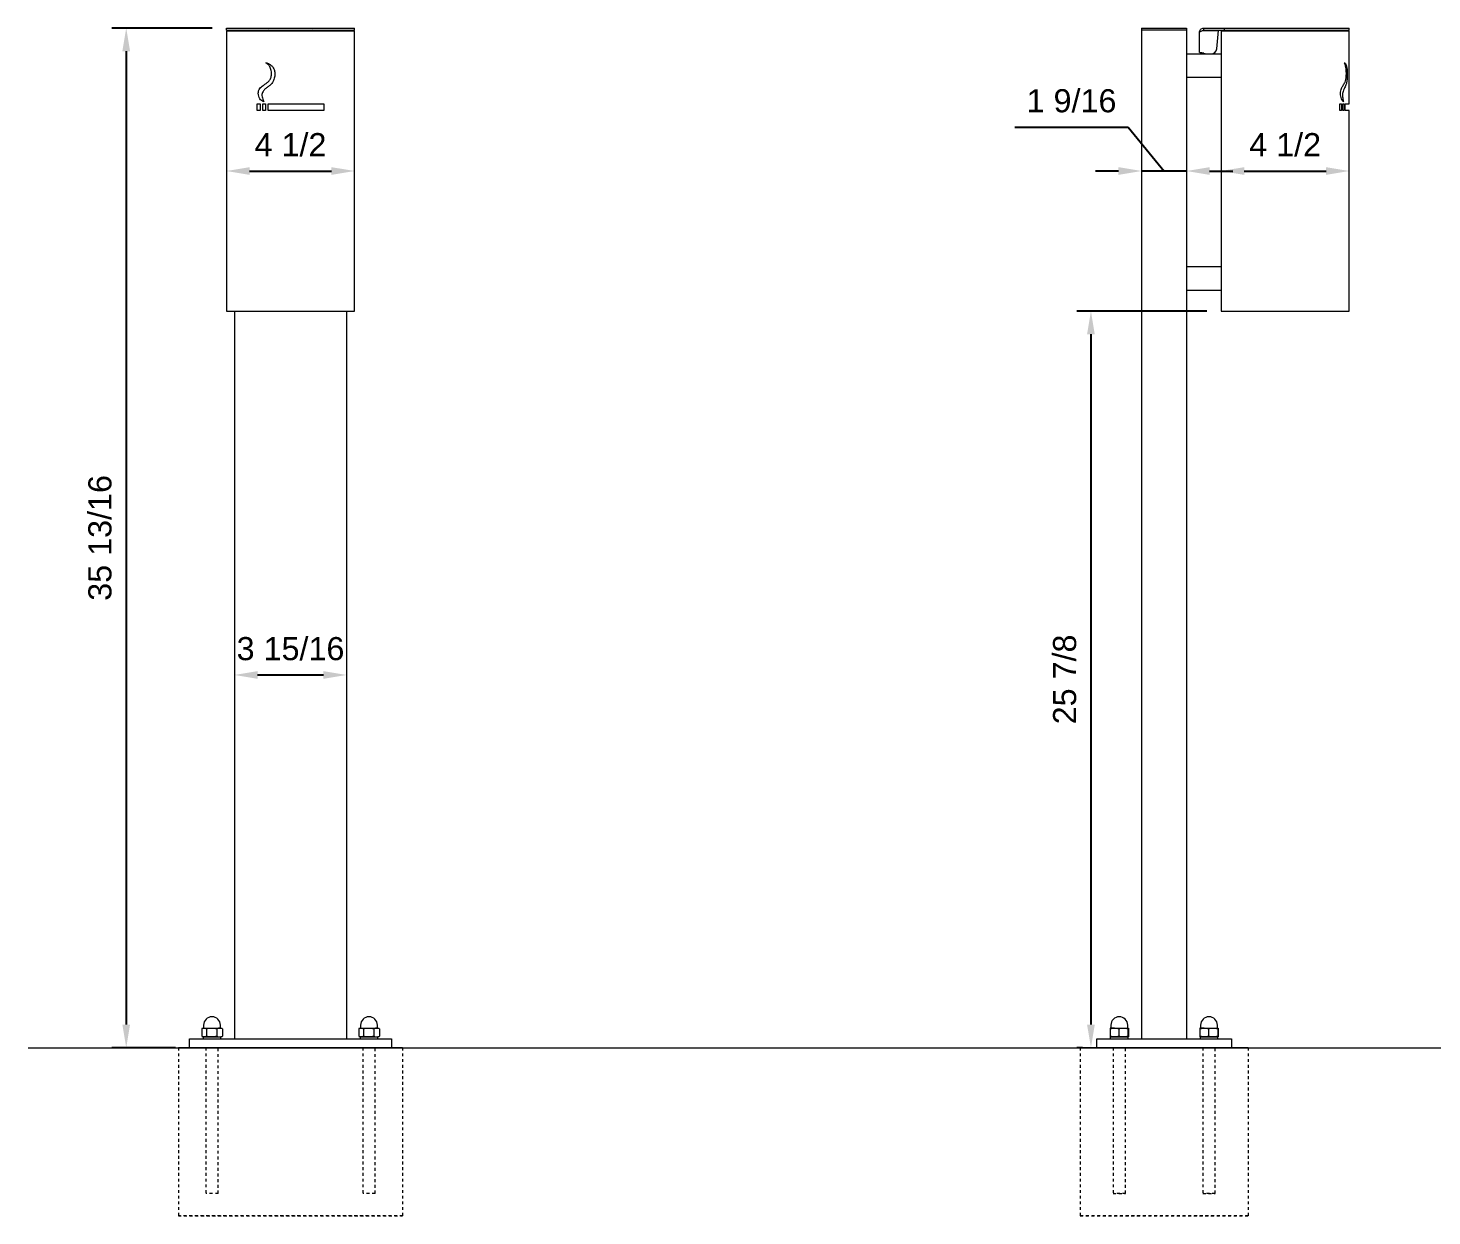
# Model space of a CAD drawing. Header units: inches. Extents: x -3.3 to 82.9, y -0.1 to 62.9.
# Drawn here: x -3.26 to 46.06, y 21.16 to 62.9 of the extents above; entities that cross this region are included whole.
import ezdxf

# ---------------------------------------------------------------- set-up
doc = ezdxf.new("R2010")
doc.units = ezdxf.units.IN
doc.linetypes.add('HIDDEN', pattern=[1.905, 1.27, -0.635])
for name, color, linetype, lineweight in [('ZANO_R', 7, 'Continuous', 0), ('ZANO_R_przerywana', 250, 'HIDDEN', 0), ('ZANO_W', 1, 'Continuous', 0)]:
    doc.layers.add(name, color=color, linetype=linetype, lineweight=lineweight)
doc.styles.get("Standard").update_dxf_attribs({"font": 'arial.ttf'})
doc.dimstyles.new('amerykanie', dxfattribs={"dimtxt": 50, "dimasz": 50, "dimexe": 0.5, "dimexo": 0.5, "dimgap": 1, "dimtad": 1, "dimdec": 0, "dimzin": 0, "dimlunit": 5, "dimtxsty": 'Standard', "dimcen": 0.09, "dimclrd": 1, "dimclre": 1, "dimclrt": 1, "dimazin": 0, "dimtfac": 1, "dimtdec": 0, "dimtmove": 0, "dimatfit": 3, "dimfxl": 1, "dimtzin": 0, "dimarcsym": 1})

# ---------------------------------------------------------------- blocks, each defined once
blk = doc.blocks.new('*D364')
at = {"layer": 'ZANO_W', "color": 1, "lineweight": -2}
for p, q in [((3.208, 62.896), (-0.312, 62.896)), ((0.188, 62.084), (0.188, 27.882)), ((1.914, 27.069), (-0.312, 27.069))]:
    blk.add_line(p, q, dxfattribs=at)
at = {"layer": 'ZANO_W', "color": 1}
for points in [[(0.323, 62.084), (0.052, 62.084), (0.188, 62.896)], [(0.052, 27.882), (0.323, 27.882), (0.188, 27.069)]]:
    blk.add_solid(points, dxfattribs=at)
at = {"layer": 'ZANO_W', "color": 1, "insert": (-0.732, 44.983), "char_height": 0.8125, "attachment_point": 5, "rotation": 90}
blk.add_mtext('35 13/16', dxfattribs=at)
blk = doc.blocks.new('*D371')
at = {"layer": 'ZANO_W', "color": 1, "lineweight": -2}
for p, q in [((38.149, 52.95), (33.578, 52.95)), ((34.078, 52.137), (34.078, 27.882)), ((33.783, 27.069), (33.578, 27.069))]:
    blk.add_line(p, q, dxfattribs=at)
at = {"layer": 'ZANO_W', "color": 1}
for points in [[(34.213, 52.137), (33.942, 52.137), (34.078, 52.95)], [(33.942, 27.882), (34.213, 27.882), (34.078, 27.069)]]:
    blk.add_solid(points, dxfattribs=at)
at = {"layer": 'ZANO_W', "color": 1, "insert": (33.158, 40.01), "char_height": 0.8125, "attachment_point": 5, "rotation": 90}
blk.add_mtext('25 7/8', dxfattribs=at)
blk = doc.blocks.new('*D372')
at = {"layer": 'ZANO_W', "color": 1, "lineweight": -2}
for p, q in [((38.649, 58.374), (38.649, 58.374)), ((43.152, 58.374), (43.152, 58.374)), ((39.462, 57.874), (42.339, 57.874))]:
    blk.add_line(p, q, dxfattribs=at)
at = {"layer": 'ZANO_W', "color": 1}
for points in [[(39.462, 58.009), (39.462, 57.738), (38.649, 57.874)], [(42.339, 57.738), (42.339, 58.009), (43.152, 57.874)]]:
    blk.add_solid(points, dxfattribs=at)
at = {"layer": 'ZANO_W', "color": 1, "insert": (40.901, 58.794), "char_height": 0.8125, "attachment_point": 5}
blk.add_mtext('4 1/2', dxfattribs=at)
blk = doc.blocks.new('*D373')
at = {"layer": 'ZANO_W', "color": 1, "lineweight": -2}
for p, q in [((31.406, 59.417), (35.386, 59.417)), ((35.386, 59.417), (36.646, 57.874)), ((35.859, 58.374), (35.859, 58.374)), ((37.434, 58.374), (37.434, 58.374)), ((35.046, 57.874), (34.234, 57.874)), ((37.434, 57.874), (35.859, 57.874)), ((38.247, 57.874), (39.059, 57.874))]:
    blk.add_line(p, q, dxfattribs=at)
at = {"layer": 'ZANO_W', "color": 1}
for points in [[(35.046, 57.738), (35.046, 58.009), (35.859, 57.874)], [(38.247, 58.009), (38.247, 57.738), (37.434, 57.874)]]:
    blk.add_solid(points, dxfattribs=at)
at = {"layer": 'ZANO_W', "color": 1, "insert": (33.396, 60.337), "char_height": 0.8125, "attachment_point": 5}
blk.add_mtext('1 9/16', dxfattribs=at)
blk = doc.blocks.new('*D374')
at = {"layer": 'ZANO_W', "color": 1, "lineweight": -2}
for p, q in [((3.708, 58.374), (3.708, 58.374)), ((8.211, 58.374), (8.211, 58.374)), ((4.521, 57.874), (7.398, 57.874))]:
    blk.add_line(p, q, dxfattribs=at)
at = {"layer": 'ZANO_W', "color": 1}
for points in [[(4.521, 58.009), (4.521, 57.738), (3.708, 57.874)], [(7.398, 57.738), (7.398, 58.009), (8.211, 57.874)]]:
    blk.add_solid(points, dxfattribs=at)
at = {"layer": 'ZANO_W', "color": 1, "insert": (5.959, 58.794), "char_height": 0.8125, "attachment_point": 5}
blk.add_mtext('4 1/2', dxfattribs=at)
blk = doc.blocks.new('*D375')
at = {"layer": 'ZANO_W', "color": 1, "lineweight": -2}
for p, q in [((3.99, 40.667), (3.99, 40.667)), ((7.929, 40.667), (7.929, 40.667)), ((4.802, 40.167), (7.116, 40.167))]:
    blk.add_line(p, q, dxfattribs=at)
at = {"layer": 'ZANO_W', "color": 1}
for points in [[(4.802, 40.302), (4.802, 40.032), (3.99, 40.167)], [(7.116, 40.032), (7.116, 40.302), (7.929, 40.167)]]:
    blk.add_solid(points, dxfattribs=at)
at = {"layer": 'ZANO_W', "color": 1, "insert": (5.959, 41.087), "char_height": 0.8125, "attachment_point": 5}
blk.add_mtext('3 15/16', dxfattribs=at)

msp = doc.modelspace()

# ---------------------------------------------------------------- linework, layer by layer
at = {"layer": 'ZANO_R'}
for p, q in [((3.70812, 62.8961), (8.21059, 62.8961)), ((3.70812, 62.81732), (3.70812, 62.8961)), ((3.70812, 62.81732), (8.21059, 62.81732)), ((3.70812, 62.79762), (3.70812, 52.94969)), ((3.70812, 62.79762), (8.21059, 62.79762)), ((3.98977, 62.81732), (3.98977, 62.79762)), ((5.1974, 62.81338), (5.17152, 62.81732)), ((5.2503, 62.81338), (5.17152, 62.81338)), ((5.17152, 62.81338), (5.17152, 62.81297)), ((5.2503, 62.81297), (5.17152, 62.81297)), ((5.17152, 62.79762), (5.17152, 62.81297)), ((5.2503, 62.81338), (5.2503, 62.81297)), ((5.2503, 62.81338), (5.25592, 62.79762)), ((5.2503, 62.79762), (5.2503, 62.81297)), ((6.66398, 62.79762), (6.66841, 62.81338)), ((6.66841, 62.81338), (6.74719, 62.81338)), ((6.66841, 62.81338), (6.66841, 62.81297)), ((6.66841, 62.81297), (6.74719, 62.81297)), ((6.66841, 62.81297), (6.66841, 62.79762)), ((6.74719, 62.81732), (6.72132, 62.81338)), ((6.74719, 62.81338), (6.74719, 62.81297)), ((6.74719, 62.81297), (6.74719, 62.79762)), ((7.92894, 62.81732), (7.92894, 62.79762)), ((8.21059, 62.81732), (8.21059, 62.8961)), ((8.21059, 52.94969), (8.21059, 62.79762)), ((35.85855, 62.8961), (35.85855, 62.83701)), ((35.85855, 62.8961), (36.11066, 62.8961)), ((35.85855, 62.83701), (36.11066, 62.83701)), ((35.85855, 62.83701), (35.85855, 27.38446)), ((36.11066, 62.8961), (37.18211, 62.8961)), ((36.11066, 62.83701), (37.18211, 62.83701)), ((37.18211, 62.8961), (37.43422, 62.8961)), ((37.18211, 62.83701), (37.43422, 62.83701)), ((37.43422, 62.8961), (37.43422, 62.83701)), ((37.43422, 62.83701), (37.43422, 27.38446)), ((37.8858, 62.04242), (37.8858, 62.73853)), ((38.04337, 62.81732), (38.04337, 62.8961)), ((38.04337, 62.8961), (38.77211, 62.8961)), ((38.04337, 62.81732), (38.77211, 62.81732)), ((38.04337, 62.81338), (38.56316, 62.81297)), ((38.49521, 62.16646), (38.56316, 62.81297)), ((38.64945, 62.79762), (38.64945, 52.94969)), ((38.64945, 62.79762), (43.15193, 62.79762)), ((38.77211, 62.81732), (38.77211, 62.8961)), ((38.77211, 62.8961), (40.90069, 62.8961)), ((38.77211, 62.81732), (40.90069, 62.81732)), ((40.90069, 62.8961), (43.15193, 62.8961)), ((40.90069, 62.81732), (43.15193, 62.81732)), ((43.15193, 62.81732), (43.15193, 62.8961)), ((43.15193, 60.23347), (43.15193, 62.79762)), ((37.43379, 61.99646), (38.64945, 61.99646)), ((38.04337, 62.01787), (38.1507, 61.99457)), ((38.19248, 61.99009), (38.29933, 61.99009)), ((38.64945, 61.15788), (37.43379, 61.15788)), ((4.79336, 60.23347), (4.8879, 60.23347)), ((4.79336, 59.99612), (4.79336, 60.23347)), ((4.8879, 60.23347), (4.8879, 59.99612)), ((4.98244, 60.23347), (5.07698, 60.23347)), ((4.98244, 59.99612), (4.98244, 60.23347)), ((5.07698, 60.23347), (5.07698, 59.99612)), ((5.17152, 60.23347), (7.12535, 60.23347)), ((5.17152, 59.99612), (5.17152, 60.23347)), ((7.12535, 60.23347), (7.12535, 59.99612)), ((42.82644, 60.23347), (42.8806, 60.23347)), ((42.82644, 59.99612), (42.82644, 60.23347)), ((42.8806, 60.23347), (42.8806, 59.99612)), ((42.92892, 60.23347), (42.9718, 60.23347)), ((42.92892, 59.99612), (42.92892, 60.23347)), ((42.9718, 60.23347), (42.9718, 59.99612)), ((43.00957, 60.23347), (43.15193, 60.23347)), ((43.00957, 59.99612), (43.00957, 60.23347)), ((4.8879, 59.99612), (4.79336, 59.99612)), ((5.07698, 59.99612), (4.98244, 59.99612)), ((7.12535, 59.99612), (5.17152, 59.99612)), ((42.8806, 59.99612), (42.82644, 59.99612)), ((42.9718, 59.99612), (42.92892, 59.99612)), ((43.15193, 59.99612), (43.00957, 59.99612)), ((43.15193, 52.94969), (43.15193, 59.99612)), ((37.43379, 54.51615), (38.64945, 54.51615)), ((38.64945, 53.67756), (37.43379, 53.67756)), ((3.70812, 52.94969), (8.21059, 52.94969)), ((3.98977, 52.94969), (3.98977, 27.38446)), ((7.92894, 52.94969), (7.92894, 27.38446)), ((38.64945, 52.94969), (43.15193, 52.94969)), ((2.8386, 27.73448), (2.8386, 27.47564)), ((2.8868, 27.76262), (2.84829, 27.74039)), ((2.8868, 27.76262), (2.92076, 27.76262)), ((2.9065, 27.8611), (2.9065, 27.77247)), ((2.92076, 27.76262), (3.18458, 27.76262)), ((3.00291, 27.73448), (3.00291, 27.47564)), ((3.18458, 27.76262), (3.46575, 27.76262)), ((3.36624, 27.73448), (3.36624, 27.47564)), ((3.46575, 27.76262), (3.51707, 27.76262)), ((3.49737, 27.77247), (3.49737, 27.8611)), ((3.55558, 27.74039), (3.51707, 27.76262)), ((3.56527, 27.73448), (3.55514, 27.73962)), ((3.56527, 27.73448), (3.56527, 27.47564)), ((8.35344, 27.73448), (8.35344, 27.47564)), ((8.40164, 27.76262), (8.36313, 27.74039)), ((8.40164, 27.76262), (8.4356, 27.76262)), ((8.42134, 27.8611), (8.42134, 27.77247)), ((8.4356, 27.76262), (8.69942, 27.76262)), ((8.51775, 27.73448), (8.51775, 27.47564)), ((8.69942, 27.76262), (8.9806, 27.76262)), ((8.88108, 27.73448), (8.88108, 27.47564)), ((8.9806, 27.76262), (9.03191, 27.76262)), ((9.01221, 27.77247), (9.01221, 27.8611)), ((9.07042, 27.74039), (9.03191, 27.76262)), ((9.08011, 27.73448), (9.06998, 27.73962)), ((9.08011, 27.73448), (9.08011, 27.47564)), ((34.74933, 27.73448), (34.74933, 27.47564)), ((34.90164, 27.76262), (34.75935, 27.76262)), ((34.77857, 27.8611), (34.77857, 27.77247)), ((34.90164, 27.76262), (35.2163, 27.76262)), ((35.05396, 27.73448), (35.05396, 27.47564)), ((35.2163, 27.76262), (35.38866, 27.76262)), ((35.36944, 27.77247), (35.36944, 27.8611)), ((35.37864, 27.73448), (35.37864, 27.47564)), ((35.39868, 27.73448), (35.39868, 27.47564)), ((37.90066, 27.73448), (37.90066, 27.47564)), ((38.05298, 27.76262), (37.91069, 27.76262)), ((37.9299, 27.8611), (37.9299, 27.77247)), ((38.05298, 27.76262), (38.36764, 27.76262)), ((38.2053, 27.73448), (38.2053, 27.47564)), ((38.36764, 27.76262), (38.54, 27.76262)), ((38.52078, 27.77247), (38.52078, 27.8611)), ((38.52998, 27.73448), (38.52998, 27.47564)), ((38.55002, 27.73448), (38.55002, 27.47564)), ((2.4141, 27.06933), (2.4141, 27.38446)), ((2.4141, 27.38446), (2.80802, 27.38446)), ((2.80802, 27.38446), (9.11069, 27.38446)), ((2.84832, 27.46971), (2.8868, 27.44749)), ((2.8868, 27.44749), (2.8868, 27.38446)), ((2.8868, 27.44749), (2.92076, 27.44749)), ((2.92076, 27.44749), (3.14337, 27.44749)), ((2.92076, 27.44749), (3.18458, 27.44749)), ((3.14337, 27.44749), (3.46659, 27.44749)), ((3.18458, 27.44749), (3.46575, 27.44749)), ((3.46575, 27.44749), (3.51707, 27.44749)), ((3.51707, 27.44749), (3.55555, 27.46971)), ((3.51707, 27.38446), (3.51707, 27.44749)), ((3.55513, 27.47042), (3.56527, 27.47564)), ((8.36316, 27.46971), (8.40164, 27.44749)), ((8.40164, 27.44749), (8.40164, 27.38446)), ((8.40164, 27.44749), (8.4356, 27.44749)), ((8.4356, 27.44749), (8.65821, 27.44749)), ((8.4356, 27.44749), (8.69942, 27.44749)), ((8.65821, 27.44749), (8.98143, 27.44749)), ((8.69942, 27.44749), (8.9806, 27.44749)), ((8.9806, 27.44749), (9.03191, 27.44749)), ((9.03191, 27.44749), (9.07039, 27.46971)), ((9.03191, 27.38446), (9.03191, 27.44749)), ((9.06998, 27.47042), (9.08011, 27.47564)), ((9.11069, 27.38446), (9.50461, 27.38446)), ((9.50461, 27.38446), (9.50461, 27.06933)), ((34.28288, 27.06933), (34.28288, 27.38446)), ((34.28288, 27.38446), (34.6768, 27.38446)), ((34.6768, 27.38446), (38.61597, 27.38446)), ((34.75887, 27.44749), (34.75887, 27.38446)), ((34.75887, 27.44749), (35.38365, 27.44749)), ((34.90164, 27.44749), (34.75935, 27.44749)), ((34.90164, 27.44749), (35.2163, 27.44749)), ((35.2163, 27.44749), (35.38866, 27.44749)), ((35.38866, 27.44749), (35.38914, 27.44749)), ((35.38914, 27.38446), (35.38914, 27.44749)), ((37.91021, 27.44749), (37.91021, 27.38446)), ((37.91021, 27.44749), (38.53499, 27.44749)), ((38.05298, 27.44749), (37.91069, 27.44749)), ((38.05298, 27.44749), (38.36764, 27.44749)), ((38.36764, 27.44749), (38.54, 27.44749)), ((38.54, 27.44749), (38.54048, 27.44749)), ((38.54048, 27.38446), (38.54048, 27.44749)), ((38.61597, 27.38446), (39.00989, 27.38446)), ((39.00989, 27.38446), (39.00989, 27.06933)), ((-3.26012, 27.06933), (22.47512, 27.06933)), ((2.02018, 27.06933), (9.89853, 27.06933)), ((9.89853, 27.06933), (2.02018, 27.06933)), ((3.41859, 27.06933), (2.98528, 27.06933)), ((3.41859, 27.06933), (2.98528, 27.06933)), ((8.93343, 27.06933), (8.50012, 27.06933)), ((8.93343, 27.06933), (8.50012, 27.06933)), ((22.47512, 27.06933), (50.11804, 27.06933)), ((33.69529, 27.06933), (39.60405, 27.06933)), ((39.60405, 27.06933), (33.69529, 27.06933)), ((34.85735, 27.06933), (35.29066, 27.06933)), ((34.85735, 27.06933), (35.29066, 27.06933)), ((38.00869, 27.06933), (38.442, 27.06933)), ((38.00869, 27.06933), (38.442, 27.06933))]:
    msp.add_line(p, q, dxfattribs=at)
for centre, radius, start, end in [((38.29933, 62.18705), 0.19696, 270, 354), ((38.19248, 62.18705), 0.19696, 257.754522, 270), ((3.20193, 27.8611), 0.29544, 0, 180), ((8.71678, 27.8611), 0.29544, 0, 180), ((35.074, 27.8611), 0.29544, 0, 180), ((38.22534, 27.8611), 0.29544, 0, 180), ((2.89665, 27.77247), 0.00985, 270, 0), ((3.50722, 27.77247), 0.00985, 180, 270), ((8.41149, 27.77247), 0.00985, 270, 0), ((9.02206, 27.77247), 0.00985, 180, 270), ((34.76872, 27.77247), 0.00985, 270, 0), ((35.37929, 27.77247), 0.00985, 180, 270), ((37.92006, 27.77247), 0.00985, 270, 0), ((38.53063, 27.77247), 0.00985, 180, 270)]:
    msp.add_arc(centre, radius, start, end, dxfattribs=at)
msp.add_open_spline([(37.8858, 62.73853), (37.88817, 62.75918), (37.8929, 62.80048), (37.92934, 62.85256), (37.98142, 62.889), (38.02272, 62.89373), (38.04337, 62.8961)], degree=3, dxfattribs=at)
for points, knots in [([(38.04337, 62.81338), (38.02486, 62.80778), (37.98783, 62.79658), (37.93907, 62.77978), (37.90337, 62.76299), (37.88752, 62.74921), (37.88621, 62.74108), (37.8858, 62.73853)], [0, 0, 0, 0, 0.2243241, 0.44868379, 0.67304363, 0.89740325, 1, 1, 1, 1]), ([(37.99304, 62.79784), (37.9995, 62.80298), (38.01414, 62.81462), (38.03289, 62.81635), (38.04337, 62.81732)], [0, 0, 0, 0, 0.44110571, 1, 1, 1, 1]), ([(5.01686, 60.3054), (4.99013, 60.31684), (4.93674, 60.33968), (4.87677, 60.41012), (4.83626, 60.4996), (4.82217, 60.59874), (4.8355, 60.69566), (4.87657, 60.77377), (4.93497, 60.83287), (5.00431, 60.88513), (5.08225, 60.93703), (5.16782, 60.99983), (5.24555, 61.08617), (5.28167, 61.18976), (5.29224, 61.28249), (5.28897, 61.36152), (5.27353, 61.43933), (5.23975, 61.52802), (5.18068, 61.61596), (5.11839, 61.65725), (5.0899, 61.67613)], [0, 0, 0, 0, 0.05366593, 0.10723572, 0.16285673, 0.22415828, 0.2756333, 0.32734406, 0.37659631, 0.42612311, 0.48672584, 0.54718878, 0.61667606, 0.68649574, 0.73116979, 0.7758752, 0.82108074, 0.86624701, 0.93882271, 1, 1, 1, 1]), ([(5.0899, 61.67613), (5.1119, 61.67159), (5.15588, 61.66252), (5.21836, 61.63446), (5.27459, 61.59522), (5.33461, 61.53378), (5.38751, 61.44001), (5.41512, 61.31042), (5.40575, 61.19018), (5.37777, 61.08876), (5.33557, 60.99214), (5.25974, 60.90265), (5.15946, 60.83136), (5.06868, 60.76161), (5.00092, 60.68184), (4.95998, 60.60145), (4.95316, 60.52051), (4.9689, 60.4424), (4.99153, 60.36911), (5.00939, 60.3242), (5.01686, 60.3054)], [0, 0, 0, 0, 0.04164787, 0.0832471, 0.12345845, 0.1636647, 0.23390887, 0.30739227, 0.38931779, 0.4391784, 0.48898887, 0.57127763, 0.64072754, 0.71015128, 0.77822591, 0.8275437, 0.86633168, 0.9153971, 0.96460128, 1, 1, 1, 1]), ([(38.04337, 62.01787), (38.02587, 62.01815), (37.99088, 62.01872), (37.9441, 62.02307), (37.9084, 62.02934), (37.88874, 62.0362), (37.88666, 62.04061), (37.8858, 62.04242)], [0, 0, 0, 0, 0.21073111, 0.42157404, 0.63421634, 0.84951717, 1, 1, 1, 1]), ([(42.94514, 60.3054), (42.93241, 60.31684), (42.90698, 60.33968), (42.87475, 60.41012), (42.85188, 60.4996), (42.84357, 60.59874), (42.8514, 60.69566), (42.87475, 60.77377), (42.90569, 60.83287), (42.9399, 60.88513), (42.97459, 60.93703), (43.00888, 60.99983), (43.0361, 61.08617), (43.04751, 61.18976), (43.05083, 61.28249), (43.04979, 61.36152), (43.04499, 61.43933), (43.03392, 61.52802), (43.01385, 61.61596), (42.98874, 61.65725), (42.97725, 61.67613)], [0, 0, 0, 0, 0.05366593, 0.10723572, 0.16285673, 0.22415828, 0.2756333, 0.32734406, 0.37659631, 0.42612311, 0.48672584, 0.54718878, 0.61667606, 0.68649574, 0.73116979, 0.7758752, 0.82108074, 0.86624701, 0.93882271, 1, 1, 1, 1]), ([(42.97725, 61.67613), (42.98622, 61.67159), (43.00413, 61.66252), (43.02678, 61.63446), (43.04548, 61.59522), (43.06382, 61.53378), (43.07823, 61.44001), (43.08514, 61.31042), (43.08283, 61.19018), (43.07559, 61.08876), (43.06399, 60.99214), (43.04149, 60.90265), (43.00529, 60.83136), (42.96836, 60.76161), (42.93812, 60.68184), (42.91796, 60.60145), (42.91455, 60.52051), (42.92238, 60.4424), (42.93336, 60.36911), (42.94166, 60.3242), (42.94514, 60.3054)], [0, 0, 0, 0, 0.04164787, 0.0832471, 0.12345845, 0.1636647, 0.23390887, 0.30739227, 0.38931779, 0.4391784, 0.48898887, 0.57127763, 0.64072754, 0.71015128, 0.77822591, 0.8275437, 0.86633168, 0.9153971, 0.96460128, 1, 1, 1, 1]), ([(2.84873, 27.73962), (2.85872, 27.74539), (2.88231, 27.75902), (2.9067, 27.76131), (2.92076, 27.76262)], [0, 0, 0, 0, 0.42358277, 1, 1, 1, 1]), ([(2.92076, 27.76262), (2.9227, 27.76259), (2.93745, 27.76234), (2.96525, 27.75619), (2.99028, 27.74176), (3.00291, 27.73448)], [0, 0, 0, 0, 0.07008577, 0.53078223, 1, 1, 1, 1]), ([(3.00291, 27.73448), (3.03241, 27.74235), (3.09196, 27.75822), (3.15352, 27.76115), (3.18458, 27.76262)], [0, 0, 0, 0, 0.49545796, 1, 1, 1, 1]), ([(3.18458, 27.76262), (3.18888, 27.76259), (3.22149, 27.76234), (3.28297, 27.75619), (3.33832, 27.74176), (3.36624, 27.73448)], [0, 0, 0, 0, 0.07008577, 0.53078223, 1, 1, 1, 1]), ([(3.46575, 27.76262), (3.44012, 27.75932), (3.40642, 27.75497), (3.374, 27.73843), (3.36624, 27.73448)], [0, 0, 0, 0, 0.76080086, 1, 1, 1, 1]), ([(3.56527, 27.73448), (3.5408, 27.74572), (3.50799, 27.76078), (3.47431, 27.76225), (3.46575, 27.76262)], [0, 0, 0, 0, 0.74592064, 1, 1, 1, 1]), ([(8.36357, 27.73962), (8.37356, 27.74539), (8.39715, 27.75902), (8.42154, 27.76131), (8.4356, 27.76262)], [0, 0, 0, 0, 0.42358277, 1, 1, 1, 1]), ([(8.4356, 27.76262), (8.43754, 27.76259), (8.45229, 27.76234), (8.48009, 27.75619), (8.50512, 27.74176), (8.51775, 27.73448)], [0, 0, 0, 0, 0.07008577, 0.53078223, 1, 1, 1, 1]), ([(8.51775, 27.73448), (8.54725, 27.74235), (8.6068, 27.75822), (8.66836, 27.76115), (8.69942, 27.76262)], [0, 0, 0, 0, 0.49545796, 1, 1, 1, 1]), ([(8.69942, 27.76262), (8.70372, 27.76259), (8.73633, 27.76234), (8.79782, 27.75619), (8.85316, 27.74176), (8.88108, 27.73448)], [0, 0, 0, 0, 0.07008577, 0.53078223, 1, 1, 1, 1]), ([(8.9806, 27.76262), (8.95496, 27.75932), (8.92126, 27.75497), (8.88884, 27.73843), (8.88108, 27.73448)], [0, 0, 0, 0, 0.76080086, 1, 1, 1, 1]), ([(9.08011, 27.73448), (9.05564, 27.74572), (9.02283, 27.76078), (8.98915, 27.76225), (8.9806, 27.76262)], [0, 0, 0, 0, 0.74592064, 1, 1, 1, 1]), ([(34.74933, 27.73448), (34.78678, 27.74572), (34.837, 27.76078), (34.88855, 27.76225), (34.90164, 27.76262)], [0, 0, 0, 0, 0.74592064, 1, 1, 1, 1]), ([(34.75935, 27.76262), (34.75911, 27.76259), (34.75731, 27.76234), (34.75392, 27.75619), (34.75087, 27.74176), (34.74933, 27.73448)], [0, 0, 0, 0, 0.07008577, 0.53078223, 1, 1, 1, 1]), ([(34.90164, 27.76262), (34.94088, 27.75932), (34.99246, 27.75497), (35.04209, 27.73843), (35.05396, 27.73448)], [0, 0, 0, 0, 0.76080086, 1, 1, 1, 1]), ([(35.05396, 27.73448), (35.08032, 27.74235), (35.13354, 27.75822), (35.18855, 27.76115), (35.2163, 27.76262)], [0, 0, 0, 0, 0.49545796, 1, 1, 1, 1]), ([(35.2163, 27.76262), (35.22015, 27.76259), (35.24929, 27.76234), (35.30423, 27.75619), (35.35368, 27.74176), (35.37864, 27.73448)], [0, 0, 0, 0, 0.07008577, 0.53078223, 1, 1, 1, 1]), ([(35.37864, 27.73448), (35.38027, 27.74235), (35.38355, 27.75822), (35.38695, 27.76115), (35.38866, 27.76262)], [0, 0, 0, 0, 0.49545796, 1, 1, 1, 1]), ([(35.38866, 27.76262), (35.3889, 27.76259), (35.3907, 27.76234), (35.39409, 27.75619), (35.39714, 27.74176), (35.39868, 27.73448)], [0, 0, 0, 0, 0.07008577, 0.53078223, 1, 1, 1, 1]), ([(37.90066, 27.73448), (37.93812, 27.74572), (37.98833, 27.76078), (38.03988, 27.76225), (38.05298, 27.76262)], [0, 0, 0, 0, 0.74592064, 1, 1, 1, 1]), ([(37.91069, 27.76262), (37.91045, 27.76259), (37.90865, 27.76234), (37.90526, 27.75619), (37.90221, 27.74176), (37.90066, 27.73448)], [0, 0, 0, 0, 0.07008577, 0.53078223, 1, 1, 1, 1]), ([(38.05298, 27.76262), (38.09222, 27.75932), (38.1438, 27.75497), (38.19343, 27.73843), (38.2053, 27.73448)], [0, 0, 0, 0, 0.76080086, 1, 1, 1, 1]), ([(38.2053, 27.73448), (38.23166, 27.74235), (38.28488, 27.75822), (38.33988, 27.76115), (38.36764, 27.76262)], [0, 0, 0, 0, 0.49545796, 1, 1, 1, 1]), ([(38.36764, 27.76262), (38.37148, 27.76259), (38.40062, 27.76234), (38.45557, 27.75619), (38.50502, 27.74176), (38.52998, 27.73448)], [0, 0, 0, 0, 0.07008577, 0.53078223, 1, 1, 1, 1]), ([(38.52998, 27.73448), (38.5316, 27.74235), (38.53489, 27.75822), (38.53828, 27.76115), (38.54, 27.76262)], [0, 0, 0, 0, 0.49545796, 1, 1, 1, 1]), ([(38.54, 27.76262), (38.54023, 27.76259), (38.54203, 27.76234), (38.54543, 27.75619), (38.54848, 27.74176), (38.55002, 27.73448)], [0, 0, 0, 0, 0.07008577, 0.53078223, 1, 1, 1, 1]), ([(2.92076, 27.44749), (2.91881, 27.44753), (2.90406, 27.44779), (2.8797, 27.45283), (2.85801, 27.46515), (2.84873, 27.47042)], [0, 0, 0, 0, 0.0800793, 0.60646646, 1, 1, 1, 1]), ([(3.00291, 27.47564), (2.98957, 27.46777), (2.96264, 27.45189), (2.9348, 27.44897), (2.92076, 27.44749)], [0, 0, 0, 0, 0.49545796, 1, 1, 1, 1]), ([(3.18458, 27.44749), (3.18027, 27.44752), (3.14766, 27.44778), (3.08618, 27.45393), (3.03083, 27.46836), (3.00291, 27.47564)], [0, 0, 0, 0, 0.07008577, 0.53078223, 1, 1, 1, 1]), ([(3.36624, 27.47564), (3.33674, 27.46777), (3.27719, 27.45189), (3.21563, 27.44897), (3.18458, 27.44749)], [0, 0, 0, 0, 0.49545796, 1, 1, 1, 1]), ([(3.36624, 27.47564), (3.374, 27.47168), (3.40642, 27.45514), (3.44012, 27.4508), (3.46575, 27.44749)], [0, 0, 0, 0, 0.23919914, 1, 1, 1, 1]), ([(3.46575, 27.44749), (3.47431, 27.44786), (3.50799, 27.44933), (3.5408, 27.4644), (3.56527, 27.47564)], [0, 0, 0, 0, 0.25407936, 1, 1, 1, 1]), ([(8.4356, 27.44749), (8.43365, 27.44753), (8.4189, 27.44779), (8.39454, 27.45283), (8.37285, 27.46515), (8.36357, 27.47042)], [0, 0, 0, 0, 0.0800793, 0.60646646, 1, 1, 1, 1]), ([(8.51775, 27.47564), (8.50441, 27.46777), (8.47748, 27.45189), (8.44964, 27.44897), (8.4356, 27.44749)], [0, 0, 0, 0, 0.49545796, 1, 1, 1, 1]), ([(8.69942, 27.44749), (8.69511, 27.44752), (8.6625, 27.44778), (8.60102, 27.45393), (8.54568, 27.46836), (8.51775, 27.47564)], [0, 0, 0, 0, 0.07008577, 0.53078223, 1, 1, 1, 1]), ([(8.88108, 27.47564), (8.85158, 27.46777), (8.79203, 27.45189), (8.73047, 27.44897), (8.69942, 27.44749)], [0, 0, 0, 0, 0.49545796, 1, 1, 1, 1]), ([(8.88108, 27.47564), (8.88884, 27.47168), (8.92126, 27.45514), (8.95496, 27.4508), (8.9806, 27.44749)], [0, 0, 0, 0, 0.23919914, 1, 1, 1, 1]), ([(8.9806, 27.44749), (8.98915, 27.44786), (9.02283, 27.44933), (9.05564, 27.4644), (9.08011, 27.47564)], [0, 0, 0, 0, 0.25407936, 1, 1, 1, 1]), ([(34.90164, 27.44749), (34.88855, 27.44786), (34.837, 27.44933), (34.78678, 27.4644), (34.74933, 27.47564)], [0, 0, 0, 0, 0.25407936, 1, 1, 1, 1]), ([(34.74933, 27.47564), (34.75095, 27.46777), (34.75424, 27.45189), (34.75764, 27.44897), (34.75935, 27.44749)], [0, 0, 0, 0, 0.495457963, 1, 1, 1, 1]), ([(35.05396, 27.47564), (35.04209, 27.47168), (34.99246, 27.45514), (34.94088, 27.4508), (34.90164, 27.44749)], [0, 0, 0, 0, 0.23919914, 1, 1, 1, 1]), ([(35.2163, 27.44749), (35.21245, 27.44752), (35.18331, 27.44778), (35.12837, 27.45393), (35.07891, 27.46836), (35.05396, 27.47564)], [0, 0, 0, 0, 0.07008577, 0.53078223, 1, 1, 1, 1]), ([(35.37864, 27.47564), (35.35227, 27.46777), (35.29906, 27.45189), (35.24405, 27.44897), (35.2163, 27.44749)], [0, 0, 0, 0, 0.49545796, 1, 1, 1, 1]), ([(35.38866, 27.44749), (35.38842, 27.44752), (35.38662, 27.44778), (35.38323, 27.45393), (35.38018, 27.46836), (35.37864, 27.47564)], [0, 0, 0, 0, 0.07008577, 0.53078223, 1, 1, 1, 1]), ([(35.39868, 27.47564), (35.39705, 27.46777), (35.39377, 27.45189), (35.39037, 27.44897), (35.38866, 27.44749)], [0, 0, 0, 0, 0.49545796, 1, 1, 1, 1]), ([(38.05298, 27.44749), (38.03988, 27.44786), (37.98833, 27.44933), (37.93812, 27.4644), (37.90066, 27.47564)], [0, 0, 0, 0, 0.25407936, 1, 1, 1, 1]), ([(37.90066, 27.47564), (37.90229, 27.46777), (37.90558, 27.45189), (37.90897, 27.44897), (37.91069, 27.44749)], [0, 0, 0, 0, 0.495457963, 1, 1, 1, 1]), ([(38.2053, 27.47564), (38.19343, 27.47168), (38.1438, 27.45514), (38.09222, 27.4508), (38.05298, 27.44749)], [0, 0, 0, 0, 0.23919914, 1, 1, 1, 1]), ([(38.36764, 27.44749), (38.36379, 27.44752), (38.33465, 27.44778), (38.27971, 27.45393), (38.23025, 27.46836), (38.2053, 27.47564)], [0, 0, 0, 0, 0.07008577, 0.53078223, 1, 1, 1, 1]), ([(38.52998, 27.47564), (38.50361, 27.46777), (38.4504, 27.45189), (38.39539, 27.44897), (38.36764, 27.44749)], [0, 0, 0, 0, 0.49545796, 1, 1, 1, 1]), ([(38.54, 27.44749), (38.53976, 27.44752), (38.53796, 27.44778), (38.53457, 27.45393), (38.53152, 27.46836), (38.52998, 27.47564)], [0, 0, 0, 0, 0.07008577, 0.53078223, 1, 1, 1, 1]), ([(38.55002, 27.47564), (38.54839, 27.46777), (38.54511, 27.45189), (38.54171, 27.44897), (38.54, 27.44749)], [0, 0, 0, 0, 0.49545796, 1, 1, 1, 1])]:
    msp.add_open_spline(points, degree=3, knots=knots, dxfattribs=at)
at = {"layer": 'ZANO_R_przerywana', "ltscale": 0.05}
for p, q in [((2.02018, 27.06933), (2.02018, 21.16057)), ((2.02018, 27.06933), (2.02018, 21.16057)), ((2.98528, 27.06933), (2.98528, 21.94841)), ((2.98528, 27.06933), (2.98528, 21.94841)), ((3.41859, 21.94841), (3.41859, 27.06933)), ((3.41859, 21.94841), (3.41859, 27.06933)), ((8.50012, 27.06933), (8.50012, 21.94841)), ((8.50012, 27.06933), (8.50012, 21.94841)), ((8.93343, 21.94841), (8.93343, 27.06933)), ((8.93343, 21.94841), (8.93343, 27.06933)), ((9.89853, 27.06933), (9.89853, 21.16057)), ((9.89853, 27.06933), (9.89853, 21.16057)), ((33.69529, 27.06933), (33.69529, 21.16057)), ((33.69529, 27.06933), (33.69529, 21.16057)), ((34.85735, 27.06933), (34.85735, 21.94841)), ((34.85735, 27.06933), (34.85735, 21.94841)), ((35.29066, 21.94841), (35.29066, 27.06933)), ((35.29066, 21.94841), (35.29066, 27.06933)), ((38.00869, 27.06933), (38.00869, 21.94841)), ((38.00869, 27.06933), (38.00869, 21.94841)), ((38.442, 21.94841), (38.442, 27.06933)), ((38.442, 21.94841), (38.442, 27.06933)), ((39.60405, 27.06933), (39.60405, 21.16057)), ((39.60405, 27.06933), (39.60405, 21.16057)), ((3.41859, 21.94841), (2.98528, 21.94841)), ((3.41859, 21.94841), (2.98528, 21.94841)), ((8.93343, 21.94841), (8.50012, 21.94841)), ((8.93343, 21.94841), (8.50012, 21.94841)), ((35.29066, 21.94841), (34.85735, 21.94841)), ((34.85735, 21.94841), (35.29066, 21.94841)), ((38.442, 21.94841), (38.00869, 21.94841)), ((38.00869, 21.94841), (38.442, 21.94841)), ((2.02018, 21.16057), (9.89853, 21.16057)), ((9.89853, 21.16057), (2.02018, 21.16057)), ((33.69529, 21.16057), (39.60405, 21.16057)), ((39.60405, 21.16057), (33.69529, 21.16057))]:
    msp.add_line(p, q, dxfattribs=at)

# ---------------------------------------------------------------- dimensions: what is measured, and where the dimension line sits
at = {"layer": 'ZANO_W'}
for base, p1, p2, picture, middle in [((0.18789, 27.06933), (3.70812, 62.8961), (2.4141, 27.06933), '*D364', (-0.73249, 44.98272)), ((34.0779, 27.06933), (38.64945, 52.94969), (34.28288, 27.06933), '*D371', (33.1578, 40.00951))]:
    dim = msp.add_linear_dim(base=base, p1=p1, p2=p2, angle=90, dimstyle='amerykanie', override={"dimtxt": 0.8125, "dimasz": 0.8125, "dimgap": 0.5, "dimdec": 4, "dimaunit": 1, "dimadec": 1, "dimtdec": 4, "dimtmove": 1, "dimfrac": 2}, dxfattribs=at)
    dim.commit()
    dim.dimension.update_dxf_attribs({"geometry": picture, "text_midpoint": middle})
for base, p1, p2, picture, middle in [((35.85855, 57.87366), (37.43422, 57.87366), (35.85855, 57.87366), '*D373', (34.88561, 59.41715)), ((7.92894, 40.16708), (3.98977, 40.16708), (7.92894, 40.16708), '*D375', (5.95936, 40.16708))]:
    dim = msp.add_linear_dim(base=base, p1=p1, p2=p2, dimstyle='amerykanie', override={"dimtxt": 0.8125, "dimasz": 0.8125, "dimgap": 0.5, "dimdec": 4, "dimaunit": 1, "dimadec": 1, "dimtdec": 4, "dimtmove": 1, "dimfrac": 2}, dxfattribs=at)
    dim.commit()
    dim.dimension.update_dxf_attribs({"geometry": picture, "text_midpoint": middle, "dimtype": 160})
for base, p1, p2, picture, middle in [((8.21059, 57.87366), (3.70812, 57.87366), (8.21059, 57.87366), '*D374', (5.95936, 58.79376)), ((43.15193, 57.87366), (38.64945, 57.87366), (43.15193, 57.87366), '*D372', (40.90069, 58.79376))]:
    dim = msp.add_linear_dim(base=base, p1=p1, p2=p2, dimstyle='amerykanie', override={"dimtxt": 0.8125, "dimasz": 0.8125, "dimgap": 0.5, "dimdec": 4, "dimaunit": 1, "dimadec": 1, "dimtdec": 4, "dimtmove": 1, "dimfrac": 2}, dxfattribs=at)
    dim.commit()
    dim.dimension.update_dxf_attribs({"geometry": picture, "text_midpoint": middle})

doc.saveas('drawing.dxf')
